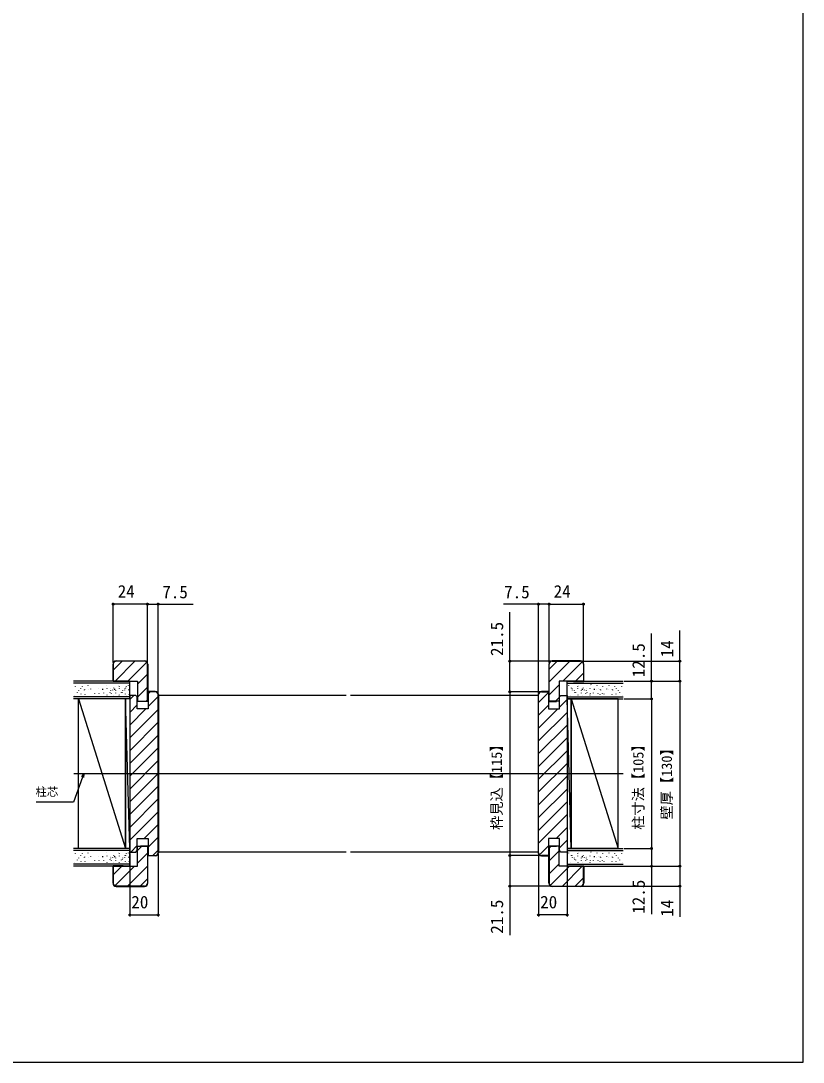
# Model space of a CAD drawing. Units: millimetres, scale not verified. Extents: x -525 to 525, y -784 to 780.
# Drawn here: x -24 to 525, y -784 to -52 of the extents above; entities that cross this region are included whole.
import ezdxf
from ezdxf.enums import TextEntityAlignment as Align

# ---------------------------------------------------------------- set-up
doc = ezdxf.new("R2010")
doc.units = ezdxf.units.MM
doc.header["$LTSCALE"] = 4
for name, color, linetype in [('0-3_YKK_12', 2, 'Continuous'), ('0-4_YKK_D', 6, 'Continuous'), ('0-5_YKK_ZWAK', 7, 'Continuous'), ('0-6_YSS_K', 3, 'Continuous'), ('0-7_YSS_KE', 3, 'Continuous')]:
    doc.layers.add(name, color=color, linetype=linetype)
doc.styles.add('ＭＳ ゴシック', font='')
doc.styles.get('ＭＳ ゴシック').set_extended_font_data('MS Gothic')

msp = doc.modelspace()

# ---------------------------------------------------------------- linework, layer by layer
at = {"layer": '0-3_YKK_12'}
for p, q in [((204.257, -525.914), (72.457, -525.914)), ((339.057, -525.914), (207.257, -525.914)), ((398.582, -580.914), (13.041, -580.914)), ((204.257, -635.914), (72.457, -635.914)), ((339.057, -635.914), (207.257, -635.914))]:
    msp.add_line(p, q, dxfattribs=at)
at = {"layer": '0-4_YKK_D'}
for p, q in [((40.757, -502.912), (40.757, -460.914)), ((64.757, -461.914), (40.757, -461.914)), ((64.757, -502.914), (64.757, -460.914)), ((64.757, -502.914), (64.757, -460.914)), ((72.257, -524.414), (72.257, -460.914)), ((339.257, -524.414), (339.257, -460.914)), ((346.757, -502.914), (346.757, -460.914)), ((346.757, -502.914), (346.757, -460.914)), ((346.757, -461.914), (370.757, -461.914)), ((370.757, -502.912), (370.757, -460.914)), ((347.757, -501.914), (318.057, -501.914)), ((369.757, -501.914), (439.473, -501.914)), ((399.473, -515.914), (439.473, -515.914)), ((399.473, -515.914), (439.473, -515.914)), ((399.473, -515.914), (419.473, -515.914)), ((438.473, -515.914), (438.473, -645.915)), ((340.257, -523.412), (318.057, -523.412)), ((340.257, -523.412), (318.057, -523.412)), ((319.057, -523.412), (319.057, -638.412)), ((399.473, -528.414), (419.473, -528.414)), ((399.473, -528.414), (419.473, -528.414)), ((418.473, -528.414), (418.473, -633.415)), ((399.472, -633.415), (419.473, -633.415)), ((399.472, -633.415), (419.473, -633.415)), ((52.257, -636.912), (52.257, -681.111)), ((72.257, -637.468), (72.257, -681.111)), ((340.257, -638.412), (318.057, -638.412)), ((340.257, -638.412), (318.057, -638.412)), ((339.258, -637.468), (339.258, -681.111)), ((359.257, -636.912), (359.257, -681.111)), ((371.757, -645.911), (439.473, -645.911)), ((399.473, -645.915), (439.473, -645.915)), ((399.473, -645.915), (419.473, -645.915)), ((347.757, -659.911), (318.057, -659.911)), ((369.757, -659.911), (439.473, -659.911)), ((52.257, -680.111), (72.257, -680.111)), ((359.257, -680.111), (339.258, -680.111))]:
    msp.add_line(p, q, dxfattribs=at)
for points in [[(64.757, -461.914), (72.257, -461.914), (96.762, -461.914)], [(346.757, -461.914), (339.257, -461.914), (314.753, -461.914)], [(319.057, -523.412), (319.057, -501.914), (319.057, -467.409)], [(418.473, -528.414), (418.473, -515.914), (418.473, -482.364)], [(438.473, -515.914), (438.473, -501.914), (438.473, -480.295)], [(20.098, -580.914), (19.221, -583.309), (12.771, -600.914), (-13.324, -600.914)], [(18.579, -583.074), (20.098, -580.914), (19.862, -583.544)], [(418.473, -633.415), (418.473, -645.915), (418.473, -679.465)], [(319.057, -638.412), (319.057, -659.911), (319.057, -694.416)], [(438.473, -645.911), (438.473, -659.911), (438.473, -681.53)]]:
    msp.add_lwpolyline(points, dxfattribs=at)
for centre in [(40.757, -461.914), (64.757, -461.914), (64.757, -461.914), (72.257, -461.914), (339.257, -461.914), (346.757, -461.914), (346.757, -461.914), (370.757, -461.914), (319.057, -501.914), (438.473, -501.914), (418.473, -515.914), (438.473, -515.914), (438.473, -515.914), (319.057, -523.412), (319.057, -523.412), (418.473, -528.414), (418.473, -528.414), (418.473, -633.415), (418.473, -633.415), (319.057, -638.412), (319.057, -638.412), (418.473, -645.915), (438.473, -645.911), (438.473, -645.915), (319.057, -659.911), (438.473, -659.911), (52.257, -680.111), (72.257, -680.111), (339.258, -680.111), (359.257, -680.111)]:
    msp.add_circle(centre, 0.637, dxfattribs=at)
at = {"layer": '0-5_YKK_ZWAK'}
msp.add_lwpolyline([(-525, -783.5), (525, -783.5), (525, 746.5)], dxfattribs=at)
at = {"layer": '0-6_YSS_K'}
for p, q in [((40.757, -508.15), (46.994, -501.914)), ((41.974, -515.914), (55.974, -501.914)), ((50.955, -515.914), (64.267, -502.601)), ((346.757, -507.479), (352.323, -501.914)), ((346.757, -516.459), (361.303, -501.914)), ((356.283, -515.914), (369.915, -502.282)), ((57.757, -518.091), (64.757, -511.091)), ((365.264, -515.914), (370.757, -510.42)), ((52.057, -515.914), (12.841, -515.914)), ((52.257, -517.414), (12.841, -517.414)), ((22.887, -519.01), (22.887, -519.21)), ((35.671, -518.673), (35.671, -518.873)), ((44.15, -518.673), (44.15, -518.873)), ((51.215, -519.01), (51.215, -519.21)), ((52.257, -528.414), (52.257, -515.914)), ((346.757, -525.44), (353.757, -518.44)), ((359.257, -528.414), (359.257, -515.914)), ((359.257, -517.414), (398.673, -517.414)), ((359.457, -515.914), (398.673, -515.914)), ((360.3, -519.01), (360.3, -519.21)), ((367.365, -518.673), (367.365, -518.873)), ((375.843, -518.673), (375.843, -518.873)), ((375.888, -518.225), (375.888, -518.425)), ((380.149, -519.01), (380.149, -519.21)), ((388.627, -519.01), (388.627, -519.21)), ((13.326, -525.689), (13.326, -525.889)), ((13.916, -519.458), (13.916, -519.658)), ((15.344, -524.007), (15.344, -524.207)), ((16.354, -522.549), (16.354, -522.749)), ((17.841, -520.916), (17.841, -521.116)), ((18.036, -524.904), (18.036, -525.104)), ((18.85, -519.458), (18.85, -519.658)), ((20.391, -522.1), (20.391, -522.3)), ((20.532, -521.813), (20.532, -522.013)), ((20.727, -525.016), (20.727, -525.216)), ((23.224, -521.925), (23.224, -522.125)), ((24.652, -521.315), (24.652, -521.515)), ((27.568, -524.343), (27.568, -524.543)), ((30.064, -521.252), (30.064, -521.452)), ((30.708, -524.455), (30.708, -524.655)), ((33.175, -521.764), (33.175, -521.964)), ((33.204, -521.365), (33.204, -521.565)), ((33.848, -524.119), (33.848, -524.319)), ((36.315, -525.577), (36.315, -525.777)), ((36.344, -521.028), (36.344, -521.228)), ((38.446, -523.67), (38.446, -523.87)), ((38.543, -521.252), (38.543, -521.452)), ((38.811, -522.486), (38.811, -522.686)), ((39.186, -524.455), (39.186, -524.655)), ((40.24, -522.1), (40.24, -522.3)), ((40.942, -520.58), (40.942, -520.78)), ((41.249, -525.913), (41.249, -526.113)), ((41.653, -521.764), (41.653, -521.964)), ((41.683, -521.365), (41.683, -521.565)), ((42.326, -524.119), (42.326, -524.319)), ((42.398, -522.549), (42.398, -522.749)), ((44.304, -525.689), (44.304, -525.889)), ((44.793, -525.577), (44.793, -525.777)), ((44.823, -521.028), (44.823, -521.228)), ((44.894, -519.458), (44.894, -519.658)), ((46.323, -524.007), (46.323, -524.207)), ((46.924, -523.67), (46.924, -523.87)), ((47.29, -522.486), (47.29, -522.686)), ((47.332, -522.549), (47.332, -522.749)), ((48.718, -522.1), (48.718, -522.3)), ((48.819, -520.916), (48.819, -521.116)), ((49.014, -524.904), (49.014, -525.104)), ((49.42, -520.58), (49.42, -520.78)), ((49.728, -525.913), (49.728, -526.113)), ((49.828, -519.458), (49.828, -519.658)), ((51.369, -522.1), (51.369, -522.3)), ((51.511, -521.813), (51.511, -522.013)), ((51.706, -525.016), (51.706, -525.216)), ((52.257, -528.871), (55.214, -525.914)), ((57.757, -527.071), (64.757, -520.071)), ((70.257, -523.214), (65.057, -523.214)), ((65.057, -530.014), (65.057, -523.214)), ((65.257, -524.851), (66.694, -523.414)), ((72.457, -525.214), (72.457, -636.414)), ((339.057, -525.214), (339.057, -636.414)), ((339.057, -525.214), (339.057, -636.414)), ((339.257, -530.91), (346.257, -523.91)), ((341.257, -523.214), (346.457, -523.214)), ((346.457, -530.014), (346.457, -523.214)), ((361.787, -525.913), (361.787, -526.113)), ((362.094, -520.58), (362.094, -520.78)), ((362.696, -520.916), (362.696, -521.116)), ((362.796, -522.1), (362.796, -522.3)), ((364.183, -522.549), (364.183, -522.749)), ((364.225, -522.486), (364.225, -522.686)), ((364.59, -523.67), (364.59, -523.87)), ((365.192, -524.007), (365.192, -524.207)), ((366.62, -519.458), (366.62, -519.658)), ((366.692, -521.028), (366.692, -521.228)), ((366.721, -525.577), (366.721, -525.777)), ((367.21, -525.689), (367.21, -525.889)), ((369.117, -522.549), (369.117, -522.749)), ((369.188, -524.119), (369.188, -524.319)), ((369.832, -521.365), (369.832, -521.565)), ((369.861, -521.764), (369.861, -521.964)), ((370.265, -525.913), (370.265, -526.113)), ((370.572, -520.58), (370.572, -520.78)), ((371.274, -522.1), (371.274, -522.3)), ((372.328, -524.455), (372.328, -524.655)), ((372.703, -522.486), (372.703, -522.686)), ((372.972, -521.252), (372.972, -521.452)), ((373.069, -523.67), (373.069, -523.87)), ((375.17, -521.028), (375.17, -521.228)), ((375.199, -525.577), (375.199, -525.777)), ((375.468, -524.343), (375.468, -524.543)), ((377.667, -524.119), (377.667, -524.319)), ((378.31, -521.365), (378.31, -521.565)), ((378.339, -521.764), (378.339, -521.964)), ((378.384, -521.315), (378.384, -521.515)), ((379.813, -521.925), (379.813, -522.125)), ((380.807, -524.455), (380.807, -524.655)), ((381.45, -521.252), (381.45, -521.452)), ((382.309, -525.016), (382.309, -525.216)), ((382.504, -521.813), (382.504, -522.013)), ((382.645, -522.1), (382.645, -522.3)), ((383.947, -524.343), (383.947, -524.543)), ((384.186, -519.458), (384.186, -519.658)), ((385, -524.904), (385, -525.104)), ((386.862, -521.315), (386.862, -521.515)), ((388.291, -521.925), (388.291, -522.125)), ((390.787, -525.016), (390.787, -525.216)), ((390.982, -521.813), (390.982, -522.013)), ((391.124, -522.1), (391.124, -522.3)), ((392.665, -519.458), (392.665, -519.658)), ((393.479, -524.904), (393.479, -525.104)), ((393.674, -520.916), (393.674, -521.116)), ((395.161, -522.549), (395.161, -522.749)), ((396.17, -524.007), (396.17, -524.207)), ((397.599, -519.458), (397.599, -519.658)), ((398.189, -525.689), (398.189, -525.889)), ((52.257, -526.914), (12.841, -526.914)), ((52.257, -528.414), (12.841, -528.414)), ((16.257, -528.414), (49.257, -633.414)), ((16.257, -633.414), (16.257, -528.414)), ((49.257, -528.414), (16.257, -528.414)), ((49.257, -633.414), (49.257, -528.414)), ((52.257, -528.414), (49.257, -528.414)), ((52.257, -528.414), (52.257, -633.414)), ((52.257, -537.851), (57.557, -532.551)), ((63.895, -529.914), (64.757, -529.052)), ((65.057, -530.014), (65.257, -530.014)), ((65.257, -533.831), (72.257, -526.831)), ((339.257, -539.89), (346.257, -532.89)), ((346.457, -530.014), (346.257, -530.014)), ((351.264, -529.914), (353.757, -527.42)), ((353.957, -534.171), (359.257, -528.871)), ((359.257, -526.914), (398.673, -526.914)), ((359.257, -528.414), (398.673, -528.414)), ((362.257, -528.414), (359.257, -528.414)), ((362.257, -528.414), (362.257, -633.414)), ((362.257, -528.414), (395.257, -633.414)), ((362.257, -633.414), (362.257, -528.414)), ((395.257, -528.414), (362.257, -528.414)), ((395.257, -633.414), (395.257, -528.414)), ((52.257, -546.831), (63.674, -535.414)), ((52.257, -555.811), (72.257, -535.811)), ((339.257, -548.871), (352.714, -535.414)), ((339.257, -557.851), (359.257, -537.851)), ((52.257, -564.792), (72.257, -544.792)), ((339.257, -566.831), (359.257, -546.831)), ((52.257, -573.772), (72.257, -553.772)), ((52.257, -582.752), (72.257, -562.752)), ((339.257, -575.811), (359.257, -555.811)), ((339.257, -584.792), (359.257, -564.792)), ((52.257, -591.733), (72.257, -571.733)), ((339.257, -593.772), (359.257, -573.772)), ((52.257, -600.713), (72.257, -580.713)), ((339.257, -602.752), (359.257, -582.752)), ((52.257, -609.693), (72.257, -589.693)), ((339.257, -611.733), (359.257, -591.733)), ((52.257, -618.673), (72.257, -598.673)), ((339.257, -620.713), (359.257, -600.713)), ((52.257, -627.654), (72.257, -607.654)), ((339.257, -629.693), (359.257, -609.693)), ((62.477, -626.414), (72.257, -616.634)), ((351.516, -626.414), (359.257, -618.673)), ((65.257, -632.614), (72.257, -625.614)), ((353.957, -632.954), (359.257, -627.654)), ((52.257, -633.415), (12.841, -633.415)), ((52.257, -634.915), (12.841, -634.915)), ((49.257, -633.414), (16.257, -633.414)), ((35.671, -636.174), (35.671, -636.374)), ((44.15, -636.174), (44.15, -636.374)), ((52.257, -633.414), (49.257, -633.414)), ((52.257, -645.911), (52.257, -633.411)), ((52.977, -635.914), (57.557, -631.334)), ((57.757, -634.834), (60.68, -631.911)), ((65.057, -631.614), (65.057, -638.614)), ((65.057, -631.614), (65.257, -631.614)), ((68.437, -638.414), (72.257, -634.594)), ((339.979, -637.952), (346.257, -631.673)), ((346.457, -631.614), (346.257, -631.614)), ((346.457, -631.614), (346.457, -638.614)), ((346.757, -633.203), (348.049, -631.911)), ((346.757, -642.183), (353.757, -635.183)), ((362.257, -633.414), (359.257, -633.414)), ((359.257, -633.414), (359.257, -645.915)), ((359.257, -633.415), (398.673, -633.415)), ((359.257, -634.915), (398.673, -634.915)), ((395.257, -633.414), (362.257, -633.414)), ((367.365, -636.174), (367.365, -636.374)), ((375.843, -636.174), (375.843, -636.374)), ((375.888, -635.726), (375.888, -635.926)), ((13.326, -643.19), (13.326, -643.39)), ((13.916, -636.959), (13.916, -637.159)), ((15.344, -641.508), (15.344, -641.708)), ((16.354, -640.05), (16.354, -640.25)), ((17.841, -638.417), (17.841, -638.617)), ((18.036, -642.405), (18.036, -642.605)), ((18.85, -636.959), (18.85, -637.159)), ((20.391, -639.601), (20.391, -639.801)), ((20.532, -639.314), (20.532, -639.514)), ((20.727, -642.517), (20.727, -642.717)), ((22.887, -636.511), (22.887, -636.711)), ((23.224, -639.426), (23.224, -639.626)), ((24.652, -638.816), (24.652, -639.016)), ((27.568, -641.844), (27.568, -642.044)), ((30.064, -638.754), (30.064, -638.954)), ((30.708, -641.956), (30.708, -642.156)), ((33.175, -639.265), (33.175, -639.465)), ((33.204, -638.866), (33.204, -639.066)), ((33.848, -641.62), (33.848, -641.82)), ((36.315, -643.078), (36.315, -643.278)), ((36.344, -638.529), (36.344, -638.729)), ((38.446, -641.171), (38.446, -641.371)), ((38.543, -638.754), (38.543, -638.954)), ((38.811, -639.987), (38.811, -640.187)), ((39.186, -641.956), (39.186, -642.156)), ((40.24, -639.601), (40.24, -639.801)), ((40.942, -638.081), (40.942, -638.281)), ((41.249, -643.414), (41.249, -643.614)), ((41.653, -639.265), (41.653, -639.465)), ((41.683, -638.866), (41.683, -639.066)), ((42.326, -641.62), (42.326, -641.82)), ((42.398, -640.05), (42.398, -640.25)), ((44.304, -643.19), (44.304, -643.39)), ((44.793, -643.078), (44.793, -643.278)), ((44.823, -638.529), (44.823, -638.729)), ((44.894, -636.959), (44.894, -637.159)), ((46.323, -641.508), (46.323, -641.708)), ((46.924, -641.171), (46.924, -641.371)), ((47.29, -639.987), (47.29, -640.187)), ((47.332, -640.05), (47.332, -640.25)), ((48.718, -639.601), (48.718, -639.801)), ((48.819, -638.417), (48.819, -638.617)), ((49.014, -642.405), (49.014, -642.605)), ((49.42, -638.081), (49.42, -638.281)), ((49.728, -643.414), (49.728, -643.614)), ((49.828, -636.959), (49.828, -637.159)), ((51.215, -636.511), (51.215, -636.711)), ((51.369, -639.601), (51.369, -639.801)), ((51.511, -639.314), (51.511, -639.514)), ((51.706, -642.517), (51.706, -642.717)), ((57.757, -643.815), (64.757, -636.815)), ((70.257, -638.614), (65.057, -638.614)), ((341.257, -638.614), (346.457, -638.614)), ((360.3, -636.511), (360.3, -636.711)), ((361.787, -643.414), (361.787, -643.614)), ((362.094, -638.081), (362.094, -638.281)), ((362.696, -638.417), (362.696, -638.617)), ((362.796, -639.601), (362.796, -639.801)), ((364.183, -640.05), (364.183, -640.25)), ((364.225, -639.987), (364.225, -640.187)), ((364.59, -641.171), (364.59, -641.371)), ((365.192, -641.508), (365.192, -641.708)), ((366.62, -636.959), (366.62, -637.159)), ((366.692, -638.529), (366.692, -638.729)), ((366.721, -643.078), (366.721, -643.278)), ((367.21, -643.19), (367.21, -643.39)), ((369.117, -640.05), (369.117, -640.25)), ((369.188, -641.62), (369.188, -641.82)), ((369.832, -638.866), (369.832, -639.066)), ((369.861, -639.265), (369.861, -639.465)), ((370.265, -643.414), (370.265, -643.614)), ((370.572, -638.081), (370.572, -638.281)), ((371.274, -639.601), (371.274, -639.801)), ((372.328, -641.956), (372.328, -642.156)), ((372.703, -639.987), (372.703, -640.187)), ((372.972, -638.754), (372.972, -638.954)), ((373.069, -641.171), (373.069, -641.371)), ((375.17, -638.529), (375.17, -638.729)), ((375.199, -643.078), (375.199, -643.278)), ((375.468, -641.844), (375.468, -642.044)), ((377.667, -641.62), (377.667, -641.82)), ((378.31, -638.866), (378.31, -639.066)), ((378.339, -639.265), (378.339, -639.465)), ((378.384, -638.816), (378.384, -639.016)), ((379.813, -639.426), (379.813, -639.626)), ((380.149, -636.511), (380.149, -636.711)), ((380.807, -641.956), (380.807, -642.156)), ((381.45, -638.754), (381.45, -638.954)), ((382.309, -642.517), (382.309, -642.717)), ((382.504, -639.314), (382.504, -639.514)), ((382.645, -639.601), (382.645, -639.801)), ((383.947, -641.844), (383.947, -642.044)), ((384.186, -636.959), (384.186, -637.159)), ((385, -642.405), (385, -642.605)), ((386.862, -638.816), (386.862, -639.016)), ((388.291, -639.426), (388.291, -639.626)), ((388.627, -636.511), (388.627, -636.711)), ((390.787, -642.517), (390.787, -642.717)), ((390.982, -639.314), (390.982, -639.514)), ((391.124, -639.601), (391.124, -639.801)), ((392.665, -636.959), (392.665, -637.159)), ((393.479, -642.405), (393.479, -642.605)), ((393.674, -638.417), (393.674, -638.617)), ((395.161, -640.05), (395.161, -640.25)), ((396.17, -641.508), (396.17, -641.708)), ((397.599, -636.959), (397.599, -637.159)), ((398.189, -643.19), (398.189, -643.39)), ((52.257, -644.415), (12.841, -644.415)), ((52.057, -645.915), (12.841, -645.915)), ((40.757, -651.834), (46.68, -645.911)), ((41.869, -659.703), (55.661, -645.911)), ((50.641, -659.911), (64.757, -645.795)), ((346.757, -651.163), (353.757, -644.163)), ((347.464, -659.437), (360.989, -645.911)), ((355.97, -659.911), (369.97, -645.911)), ((359.257, -644.415), (398.673, -644.415)), ((359.457, -645.915), (398.673, -645.915)), ((59.621, -659.911), (64.757, -654.775)), ((364.95, -659.911), (370.757, -654.104))]:
    msp.add_line(p, q, dxfattribs=at)
for points in [[(52.257, -633.414), (49.257, -528.414), (49.257, -633.414)], [(362.257, -633.414), (359.257, -528.414), (359.257, -633.414)]]:
    msp.add_lwpolyline(points, dxfattribs=at)
for centre, start, end in [((70.257, -525.414), 0, 90), ((341.257, -525.414), 90, 180), ((70.257, -636.414), 270, 0), ((341.257, -636.414), 180, 270)]:
    msp.add_arc(centre, 2.2, start, end, dxfattribs=at)
at = {"layer": '0-7_YSS_KE'}
for p, q in [((42.757, -501.714), (62.757, -501.714)), ((62.757, -501.914), (42.757, -501.914)), ((368.757, -501.714), (348.757, -501.714)), ((348.757, -501.914), (368.757, -501.914)), ((72.257, -636.414), (72.257, -525.414)), ((72.457, -525.414), (72.457, -636.614)), ((339.057, -525.414), (339.057, -636.614)), ((339.257, -636.414), (339.257, -525.414)), ((62.757, -659.911), (42.757, -659.911)), ((42.757, -660.111), (62.757, -660.111)), ((348.757, -659.911), (368.757, -659.911)), ((368.757, -660.111), (348.757, -660.111))]:
    msp.add_line(p, q, dxfattribs=at)
for points in [[(47.757, -515.914), (47.757, -516.114), (40.557, -516.114), (40.557, -503.914)], [(40.757, -503.914), (40.757, -515.914), (57.757, -515.914), (57.757, -529.914)], [(57.757, -529.914), (64.757, -529.914), (64.757, -503.914)], [(64.957, -503.914), (64.957, -530.114), (59.757, -530.114), (59.757, -529.914)], [(346.557, -503.914), (346.557, -530.114), (351.757, -530.114), (351.757, -529.914)], [(353.757, -529.914), (346.757, -529.914), (346.757, -503.914)], [(370.757, -503.914), (370.757, -515.914), (353.757, -515.914), (353.757, -529.914)], [(363.757, -515.914), (363.757, -516.114), (370.957, -516.114), (370.957, -503.914)], [(70.257, -523.414), (65.257, -523.414), (65.257, -535.414), (57.557, -535.414), (57.557, -526.914), (56.557, -525.914), (52.257, -525.914), (52.257, -635.914), (56.557, -635.914), (57.557, -634.914), (57.557, -626.414), (65.257, -626.414), (65.257, -638.414), (70.257, -638.414)], [(65.257, -530.214), (65.057, -530.214), (65.057, -523.214), (70.257, -523.214)], [(346.257, -530.214), (346.457, -530.214), (346.457, -523.214), (341.257, -523.214)], [(341.257, -523.414), (346.257, -523.414), (346.257, -535.414), (353.957, -535.414), (353.957, -526.914), (354.957, -525.914), (359.257, -525.914), (359.257, -635.914), (354.957, -635.914), (353.957, -634.914), (353.957, -626.414), (346.257, -626.414), (346.257, -638.414), (341.257, -638.414)], [(40.757, -657.911), (40.757, -645.911), (57.757, -645.911), (57.757, -631.911)], [(57.757, -631.911), (64.757, -631.911), (64.757, -657.911)], [(64.957, -657.911), (64.957, -631.711), (59.757, -631.711), (59.757, -631.911)], [(70.257, -638.614), (65.057, -638.614), (65.057, -631.814), (65.257, -631.814)], [(341.257, -638.614), (346.457, -638.614), (346.457, -631.814), (346.257, -631.814)], [(346.557, -657.911), (346.557, -631.711), (351.757, -631.711), (351.757, -631.911)], [(353.757, -631.911), (346.757, -631.911), (346.757, -657.911)], [(370.757, -657.911), (370.757, -645.911), (353.757, -645.911), (353.757, -631.911)], [(47.757, -645.911), (47.757, -645.711), (40.557, -645.711), (40.557, -657.911)], [(363.757, -645.911), (363.757, -645.711), (370.957, -645.711), (370.957, -657.911)]]:
    msp.add_lwpolyline(points, dxfattribs=at)
for centre, radius, start, end in [((42.757, -503.914), 2.2, 90, 180), ((42.757, -503.914), 2, 90, 180), ((62.757, -503.914), 2.2, 0, 90), ((62.757, -503.914), 2, 0, 90), ((348.757, -503.914), 2.2, 90, 180), ((348.757, -503.914), 2, 90, 180), ((368.757, -503.914), 2.2, 0, 90), ((368.757, -503.914), 2, 0, 90), ((70.257, -525.414), 2.2, 0, 90), ((70.257, -525.414), 2, 0.00001, 89.99999), ((341.257, -525.414), 2.2, 90, 180), ((341.257, -525.414), 2, 90.00001, 179.99999), ((70.257, -636.414), 2.2, 270.00002, 0), ((70.257, -636.414), 2, 270.00001, 359.99999), ((341.257, -636.414), 2.2, 180, 269.99998), ((341.257, -636.414), 2, 180.00001, 269.99999), ((42.757, -657.911), 2.2, 180, 270), ((42.757, -657.911), 2, 180, 270), ((62.757, -657.911), 2, 270, 0), ((62.757, -657.911), 2.2, 270, 0), ((348.757, -657.911), 2.2, 180, 270), ((348.757, -657.911), 2, 180, 270), ((368.757, -657.911), 2, 270, 0), ((368.757, -657.911), 2.2, 270, 0)]:
    msp.add_arc(centre, radius, start, end, dxfattribs=at)

# ---------------------------------------------------------------- texts
at = {"layer": '0-4_YKK_D', "style": 'ＭＳ ゴシック'}
for s, height, p in [('24', 8.798, (43.86, -459.914)), ('7.5', 8.798, (75.148, -460.414)), ('7.5', 8.798, (315.094, -460.414)), ('24', 8.798, (349.86, -459.914)), ('柱芯', 5.865, (-13.869, -598.369)), ('20', 8.798, (53.393, -678.111)), ('20', 8.798, (340.394, -678.111))]:
    msp.add_text(s, height=height, dxfattribs=at).set_placement(p, align=Align.BOTTOM_LEFT)
for s, height, p in [('21.5', 8.798, (317.057, -498.25)), ('14', 8.798, (436.473, -499.204)), ('12.5', 8.798, (416.473, -513.204)), ('枠見込【115】', 7.331, (315.694, -620.43)), ('柱寸法【105】', 7.331, (415.11, -620.374)), ('壁厚【130】', 7.331, (435.11, -613.13)), ('12.5', 8.798, (416.473, -679.306)), ('21.5', 8.798, (317.057, -693.302)), ('14', 8.798, (436.473, -681.37))]:
    msp.add_text(s, height=height, rotation=90, dxfattribs=at).set_placement(p, align=Align.BOTTOM_LEFT)

doc.saveas('drawing.dxf')
